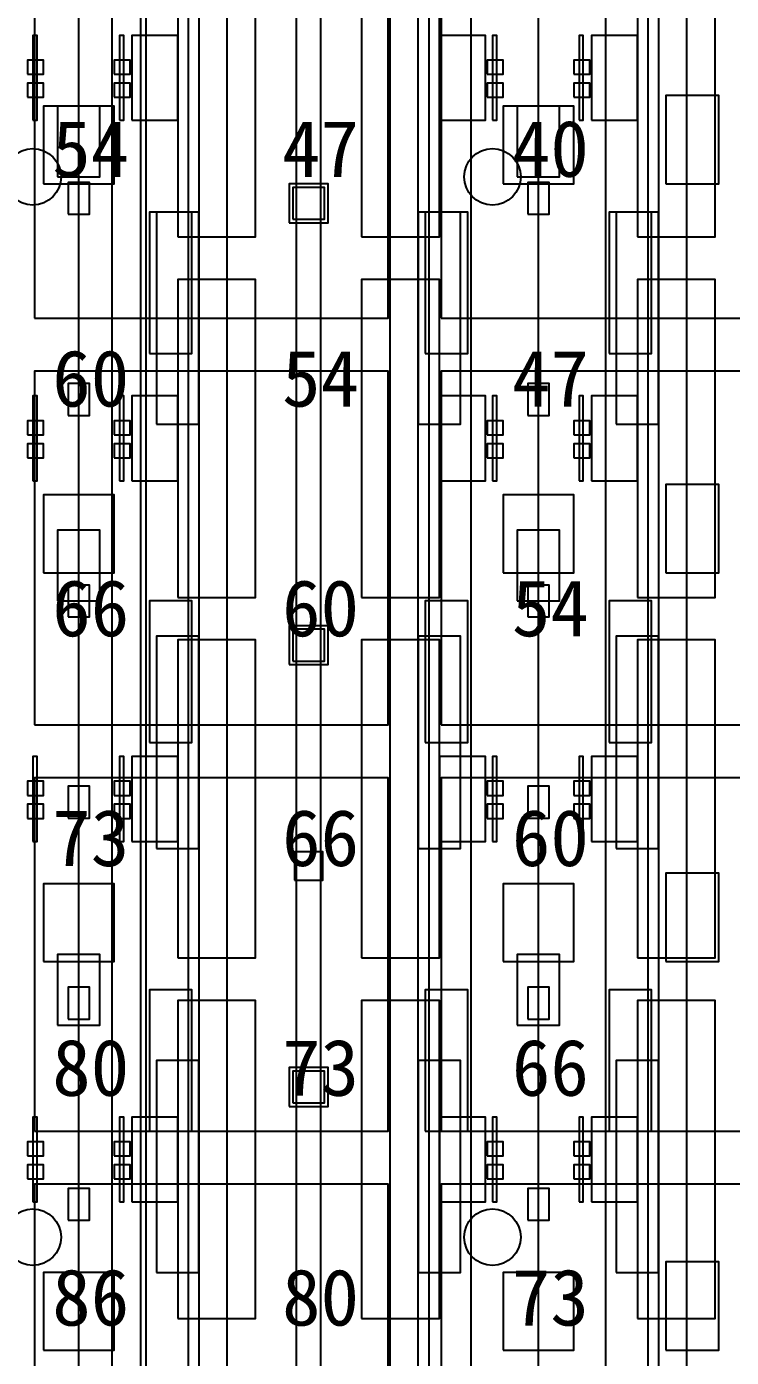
# Model space of a CAD drawing. Header units: metres. Extents: x -1640 to 1560, y -268 to 2338.
# Drawn here: x 228.78 to 248.71, y 1404.6 to 1442.25 of the extents above; entities that cross this region are included whole.
import ezdxf

# ---------------------------------------------------------------- set-up
doc = ezdxf.new("R2010")
doc.units = ezdxf.units.M
for name, color, linetype in [('1F_CHL', 4, 'Continuous'), ('1F_PUMP', 2, 'Continuous'), ('1F_SCR', 3, 'Continuous'), ('1F_STRUCT_COLUMN', 8, 'Continuous'), ('2F_CSF_LATERAL_RACK_CONCEPT', 9, 'Continuous'), ('2F_RFG', 5, 'Continuous'), ('2F_STRUCT_COLUMN', 8, 'Continuous'), ('2F_VMB', 6, 'Continuous'), ('3F_CLEANROOM_OVERHEAD_PIPE_DUCT_CONCEPT', 9, 'Continuous'), ('3F_EHS_EGRESS_DIST_M', 2, 'Continuous'), ('3F_EHS_SAFETY_SHOWER_EYEWASH_CONCEPT', 3, 'Continuous'), ('3F_FOUP', 5, 'Continuous'), ('3F_OHT', 9, 'Continuous'), ('3F_OHTV', 1, 'Continuous'), ('3F_STRUCT_COLUMN', 8, 'Continuous'), ('3F_TBAR', 6, 'Continuous'), ('3F_WET', 6, 'Continuous'), ('4F_FFU', 1, 'Continuous'), ('4F_STRUCT_PLENUM_TRUSS_CONCEPT', 9, 'Continuous'), ('5F_CHL', 4, 'Continuous'), ('5F_PUMP', 2, 'Continuous'), ('5F_SCR', 3, 'Continuous'), ('5F_STRUCT_COLUMN', 8, 'Continuous'), ('6F_CSF_LATERAL_RACK_CONCEPT', 9, 'Continuous'), ('6F_RFG', 5, 'Continuous'), ('6F_STRUCT_COLUMN', 8, 'Continuous'), ('6F_VMB', 6, 'Continuous'), ('7F_CLEANROOM_OVERHEAD_PIPE_DUCT_CONCEPT', 9, 'Continuous'), ('7F_EHS_EGRESS_DIST_M', 2, 'Continuous'), ('7F_EHS_SAFETY_SHOWER_EYEWASH_CONCEPT', 3, 'Continuous'), ('7F_FOUP', 5, 'Continuous'), ('7F_OHT', 9, 'Continuous'), ('7F_OHTV', 1, 'Continuous'), ('7F_STRUCT_COLUMN', 8, 'Continuous'), ('7F_TBAR', 6, 'Continuous'), ('7F_WET', 6, 'Continuous'), ('8F_FFU', 1, 'Continuous'), ('8F_STRUCT_PLENUM_TRUSS_CONCEPT', 9, 'Continuous'), ('UTIL_PCW.R_CONCEPT', 1, 'Continuous'), ('UTIL_PCW.S_CONCEPT', 6, 'Continuous')]:
    doc.layers.add(name, color=color, linetype=linetype)

msp = doc.modelspace()

# ---------------------------------------------------------------- linework, layer by layer
at = {"layer": '1F_CHL'}
for points in [[(246.85, 1437.8), (248.35, 1437.8), (248.35, 1440.3), (246.85, 1440.3)], [(246.85, 1426.8), (248.35, 1426.8), (248.35, 1429.3), (246.85, 1429.3)], [(246.85, 1415.8), (248.35, 1415.8), (248.35, 1418.3), (246.85, 1418.3)], [(246.85, 1404.8), (248.35, 1404.8), (248.35, 1407.3), (246.85, 1407.3)]]:
    msp.add_lwpolyline(points, close=True, dxfattribs=at)
at = {"layer": '1F_PUMP'}
for points in [[(232.25, 1433), (233.45, 1433), (233.45, 1437), (232.25, 1437)], [(240.05, 1433), (241.25, 1433), (241.25, 1437), (240.05, 1437)], [(245.25, 1433), (246.45, 1433), (246.45, 1437), (245.25, 1437)], [(232.25, 1422), (233.45, 1422), (233.45, 1426), (232.25, 1426)], [(240.05, 1422), (241.25, 1422), (241.25, 1426), (240.05, 1426)], [(245.25, 1422), (246.45, 1422), (246.45, 1426), (245.25, 1426)], [(232.25, 1411), (233.45, 1411), (233.45, 1415), (232.25, 1415)], [(240.05, 1411), (241.25, 1411), (241.25, 1415), (240.05, 1415)], [(245.25, 1411), (246.45, 1411), (246.45, 1415), (245.25, 1415)]]:
    msp.add_lwpolyline(points, close=True, dxfattribs=at)
at = {"layer": '1F_SCR'}
for points in [[(229.25, 1437.8), (231.25, 1437.8), (231.25, 1440), (229.25, 1440)], [(242.25, 1437.8), (244.25, 1437.8), (244.25, 1440), (242.25, 1440)], [(229.25, 1426.8), (231.25, 1426.8), (231.25, 1429), (229.25, 1429)], [(242.25, 1426.8), (244.25, 1426.8), (244.25, 1429), (242.25, 1429)], [(229.25, 1415.8), (231.25, 1415.8), (231.25, 1418), (229.25, 1418)], [(242.25, 1415.8), (244.25, 1415.8), (244.25, 1418), (242.25, 1418)], [(229.25, 1404.8), (231.25, 1404.8), (231.25, 1407), (229.25, 1407)], [(242.25, 1404.8), (244.25, 1404.8), (244.25, 1407), (242.25, 1407)]]:
    msp.add_lwpolyline(points, close=True, dxfattribs=at)
at = {"layer": '1F_STRUCT_COLUMN'}
for points in [[(236.2, 1436.7), (237.3, 1436.7), (237.3, 1437.8), (236.2, 1437.8)], [(236.2, 1424.2), (237.3, 1424.2), (237.3, 1425.3), (236.2, 1425.3)], [(236.2, 1411.7), (237.3, 1411.7), (237.3, 1412.8), (236.2, 1412.8)]]:
    msp.add_lwpolyline(points, close=True, dxfattribs=at)
at = {"layer": '2F_CSF_LATERAL_RACK_CONCEPT'}
for points in [[(233.65, 1310), (234.45, 1310), (234.45, 1460), (233.65, 1460)], [(239.05, 1310), (239.85, 1310), (239.85, 1460), (239.05, 1460)], [(246.65, 1310), (247.45, 1310), (247.45, 1460), (246.65, 1460)]]:
    msp.add_lwpolyline(points, close=True, dxfattribs=at)
at = {"layer": '2F_RFG'}
for points in [[(232.45, 1431), (233.65, 1431), (233.65, 1437), (232.45, 1437)], [(239.85, 1431), (241.05, 1431), (241.05, 1437), (239.85, 1437)], [(245.45, 1431), (246.65, 1431), (246.65, 1437), (245.45, 1437)], [(232.45, 1419), (233.65, 1419), (233.65, 1425), (232.45, 1425)], [(239.85, 1419), (241.05, 1419), (241.05, 1425), (239.85, 1425)], [(245.45, 1419), (246.65, 1419), (246.65, 1425), (245.45, 1425)], [(232.45, 1407), (233.65, 1407), (233.65, 1413), (232.45, 1413)], [(239.85, 1407), (241.05, 1407), (241.05, 1413), (239.85, 1413)], [(245.45, 1407), (246.65, 1407), (246.65, 1413), (245.45, 1413)]]:
    msp.add_lwpolyline(points, close=True, dxfattribs=at)
at = {"layer": '2F_STRUCT_COLUMN'}
for points in [[(236.3, 1436.8), (237.2, 1436.8), (237.2, 1437.7), (236.3, 1437.7)], [(236.3, 1424.3), (237.2, 1424.3), (237.2, 1425.2), (236.3, 1425.2)], [(236.3, 1411.8), (237.2, 1411.8), (237.2, 1412.7), (236.3, 1412.7)]]:
    msp.add_lwpolyline(points, close=True, dxfattribs=at)
at = {"layer": '2F_VMB'}
for points in [[(229.65, 1438), (230.85, 1438), (230.85, 1440), (229.65, 1440)], [(242.65, 1438), (243.85, 1438), (243.85, 1440), (242.65, 1440)], [(229.65, 1426), (230.85, 1426), (230.85, 1428), (229.65, 1428)], [(242.65, 1426), (243.85, 1426), (243.85, 1428), (242.65, 1428)], [(229.65, 1414), (230.85, 1414), (230.85, 1416), (229.65, 1416)], [(242.65, 1414), (243.85, 1414), (243.85, 1416), (242.65, 1416)]]:
    msp.add_lwpolyline(points, close=True, dxfattribs=at)
at = {"layer": '3F_CLEANROOM_OVERHEAD_PIPE_DUCT_CONCEPT'}
for points in [[(232.15, 1309), (233.35, 1309), (233.35, 1461), (232.15, 1461)], [(240.15, 1309), (241.35, 1309), (241.35, 1461), (240.15, 1461)], [(245.15, 1309), (246.35, 1309), (246.35, 1461), (245.15, 1461)]]:
    msp.add_lwpolyline(points, close=True, dxfattribs=at)
at = {"layer": '3F_EHS_SAFETY_SHOWER_EYEWASH_CONCEPT'}
for centre in [(228.95, 1438), (241.95, 1438), (228.95, 1408), (241.95, 1408)]:
    msp.add_circle(centre, 0.8, dxfattribs=at)
at = {"layer": '3F_FOUP'}
for points in [[(228.8, 1440.9), (229.25, 1440.9), (229.25, 1441.3), (228.8, 1441.3)], [(231.25, 1440.9), (231.7, 1440.9), (231.7, 1441.3), (231.25, 1441.3)], [(241.8, 1440.9), (242.25, 1440.9), (242.25, 1441.3), (241.8, 1441.3)], [(244.25, 1440.9), (244.7, 1440.9), (244.7, 1441.3), (244.25, 1441.3)], [(228.8, 1440.25), (229.25, 1440.25), (229.25, 1440.65), (228.8, 1440.65)], [(231.25, 1440.25), (231.7, 1440.25), (231.7, 1440.65), (231.25, 1440.65)], [(241.8, 1440.25), (242.25, 1440.25), (242.25, 1440.65), (241.8, 1440.65)], [(244.25, 1440.25), (244.7, 1440.25), (244.7, 1440.65), (244.25, 1440.65)], [(228.8, 1430.7), (229.25, 1430.7), (229.25, 1431.1), (228.8, 1431.1)], [(231.25, 1430.7), (231.7, 1430.7), (231.7, 1431.1), (231.25, 1431.1)], [(241.8, 1430.7), (242.25, 1430.7), (242.25, 1431.1), (241.8, 1431.1)], [(244.25, 1430.7), (244.7, 1430.7), (244.7, 1431.1), (244.25, 1431.1)], [(228.8, 1430.05), (229.25, 1430.05), (229.25, 1430.45), (228.8, 1430.45)], [(231.25, 1430.05), (231.7, 1430.05), (231.7, 1430.45), (231.25, 1430.45)], [(241.8, 1430.05), (242.25, 1430.05), (242.25, 1430.45), (241.8, 1430.45)], [(244.25, 1430.05), (244.7, 1430.05), (244.7, 1430.45), (244.25, 1430.45)], [(228.8, 1420.5), (229.25, 1420.5), (229.25, 1420.9), (228.8, 1420.9)], [(231.25, 1420.5), (231.7, 1420.5), (231.7, 1420.9), (231.25, 1420.9)], [(241.8, 1420.5), (242.25, 1420.5), (242.25, 1420.9), (241.8, 1420.9)], [(244.25, 1420.5), (244.7, 1420.5), (244.7, 1420.9), (244.25, 1420.9)], [(228.8, 1419.85), (229.25, 1419.85), (229.25, 1420.25), (228.8, 1420.25)], [(231.25, 1419.85), (231.7, 1419.85), (231.7, 1420.25), (231.25, 1420.25)], [(241.8, 1419.85), (242.25, 1419.85), (242.25, 1420.25), (241.8, 1420.25)], [(244.25, 1419.85), (244.7, 1419.85), (244.7, 1420.25), (244.25, 1420.25)], [(228.8, 1410.3), (229.25, 1410.3), (229.25, 1410.7), (228.8, 1410.7)], [(231.25, 1410.3), (231.7, 1410.3), (231.7, 1410.7), (231.25, 1410.7)], [(241.8, 1410.3), (242.25, 1410.3), (242.25, 1410.7), (241.8, 1410.7)], [(244.25, 1410.3), (244.7, 1410.3), (244.7, 1410.7), (244.25, 1410.7)], [(228.8, 1409.65), (229.25, 1409.65), (229.25, 1410.05), (228.8, 1410.05)], [(231.25, 1409.65), (231.7, 1409.65), (231.7, 1410.05), (231.25, 1410.05)], [(241.8, 1409.65), (242.25, 1409.65), (242.25, 1410.05), (241.8, 1410.05)], [(244.25, 1409.65), (244.7, 1409.65), (244.7, 1410.05), (244.25, 1410.05)]]:
    msp.add_lwpolyline(points, close=True, dxfattribs=at)
at = {"layer": '3F_OHT'}
for p, q in [((230.25, 1389), (230.25, 1461)), ((243.25, 1389), (243.25, 1461))]:
    msp.add_line(p, q, dxfattribs=at)
at = {"layer": '3F_OHTV'}
for points in [[(229.95, 1436.94), (230.55, 1436.94), (230.55, 1437.84), (229.95, 1437.84)], [(242.95, 1436.94), (243.55, 1436.94), (243.55, 1437.84), (242.95, 1437.84)], [(229.95, 1431.25), (230.55, 1431.25), (230.55, 1432.15), (229.95, 1432.15)], [(242.95, 1431.25), (243.55, 1431.25), (243.55, 1432.15), (242.95, 1432.15)], [(229.95, 1425.55), (230.55, 1425.55), (230.55, 1426.45), (229.95, 1426.45)], [(242.95, 1425.55), (243.55, 1425.55), (243.55, 1426.45), (242.95, 1426.45)], [(229.95, 1419.86), (230.55, 1419.86), (230.55, 1420.76), (229.95, 1420.76)], [(242.95, 1419.86), (243.55, 1419.86), (243.55, 1420.76), (242.95, 1420.76)], [(229.95, 1414.17), (230.55, 1414.17), (230.55, 1415.07), (229.95, 1415.07)], [(242.95, 1414.17), (243.55, 1414.17), (243.55, 1415.07), (242.95, 1415.07)], [(229.95, 1408.48), (230.55, 1408.48), (230.55, 1409.38), (229.95, 1409.38)], [(242.95, 1408.48), (243.55, 1408.48), (243.55, 1409.38), (242.95, 1409.38)]]:
    msp.add_lwpolyline(points, close=True, dxfattribs=at)
at = {"layer": '3F_STRUCT_COLUMN'}
msp.add_lwpolyline([(236.35, 1418.1), (237.15, 1418.1), (237.15, 1418.9), (236.35, 1418.9)], close=True, dxfattribs=at)
at = {"layer": '3F_TBAR'}
for points in [[(228.95, 1439.6), (229.07, 1439.6), (229.07, 1442), (228.95, 1442)], [(231.4, 1439.6), (231.52, 1439.6), (231.52, 1442), (231.4, 1442)], [(241.95, 1439.6), (242.07, 1439.6), (242.07, 1442), (241.95, 1442)], [(244.4, 1439.6), (244.52, 1439.6), (244.52, 1442), (244.4, 1442)], [(228.95, 1429.4), (229.07, 1429.4), (229.07, 1431.8), (228.95, 1431.8)], [(231.4, 1429.4), (231.52, 1429.4), (231.52, 1431.8), (231.4, 1431.8)], [(241.95, 1429.4), (242.07, 1429.4), (242.07, 1431.8), (241.95, 1431.8)], [(244.4, 1429.4), (244.52, 1429.4), (244.52, 1431.8), (244.4, 1431.8)], [(228.95, 1419.2), (229.07, 1419.2), (229.07, 1421.6), (228.95, 1421.6)], [(231.4, 1419.2), (231.52, 1419.2), (231.52, 1421.6), (231.4, 1421.6)], [(241.95, 1419.2), (242.07, 1419.2), (242.07, 1421.6), (241.95, 1421.6)], [(244.4, 1419.2), (244.52, 1419.2), (244.52, 1421.6), (244.4, 1421.6)], [(228.95, 1409), (229.07, 1409), (229.07, 1411.4), (228.95, 1411.4)], [(231.4, 1409), (231.52, 1409), (231.52, 1411.4), (231.4, 1411.4)], [(241.95, 1409), (242.07, 1409), (242.07, 1411.4), (241.95, 1411.4)], [(244.4, 1409), (244.52, 1409), (244.52, 1411.4), (244.4, 1411.4)]]:
    msp.add_lwpolyline(points, close=True, dxfattribs=at)
at = {"layer": '3F_WET'}
for points in [[(233.05, 1436.3), (235.25, 1436.3), (235.25, 1445.3), (233.05, 1445.3)], [(238.25, 1436.3), (240.45, 1436.3), (240.45, 1445.3), (238.25, 1445.3)], [(246.05, 1436.3), (248.25, 1436.3), (248.25, 1445.3), (246.05, 1445.3)], [(231.75, 1439.6), (233.05, 1439.6), (233.05, 1442), (231.75, 1442)], [(240.45, 1439.6), (241.75, 1439.6), (241.75, 1442), (240.45, 1442)], [(244.75, 1439.6), (246.05, 1439.6), (246.05, 1442), (244.75, 1442)], [(233.05, 1426.1), (235.25, 1426.1), (235.25, 1435.1), (233.05, 1435.1)], [(238.25, 1426.1), (240.45, 1426.1), (240.45, 1435.1), (238.25, 1435.1)], [(246.05, 1426.1), (248.25, 1426.1), (248.25, 1435.1), (246.05, 1435.1)], [(231.75, 1429.4), (233.05, 1429.4), (233.05, 1431.8), (231.75, 1431.8)], [(240.45, 1429.4), (241.75, 1429.4), (241.75, 1431.8), (240.45, 1431.8)], [(244.75, 1429.4), (246.05, 1429.4), (246.05, 1431.8), (244.75, 1431.8)], [(233.05, 1415.9), (235.25, 1415.9), (235.25, 1424.9), (233.05, 1424.9)], [(238.25, 1415.9), (240.45, 1415.9), (240.45, 1424.9), (238.25, 1424.9)], [(246.05, 1415.9), (248.25, 1415.9), (248.25, 1424.9), (246.05, 1424.9)], [(231.75, 1419.2), (233.05, 1419.2), (233.05, 1421.6), (231.75, 1421.6)], [(240.45, 1419.2), (241.75, 1419.2), (241.75, 1421.6), (240.45, 1421.6)], [(244.75, 1419.2), (246.05, 1419.2), (246.05, 1421.6), (244.75, 1421.6)], [(233.05, 1405.7), (235.25, 1405.7), (235.25, 1414.7), (233.05, 1414.7)], [(238.25, 1405.7), (240.45, 1405.7), (240.45, 1414.7), (238.25, 1414.7)], [(246.05, 1405.7), (248.25, 1405.7), (248.25, 1414.7), (246.05, 1414.7)], [(231.75, 1409), (233.05, 1409), (233.05, 1411.4), (231.75, 1411.4)], [(240.45, 1409), (241.75, 1409), (241.75, 1411.4), (240.45, 1411.4)], [(244.75, 1409), (246.05, 1409), (246.05, 1411.4), (244.75, 1411.4)]]:
    msp.add_lwpolyline(points, close=True, dxfattribs=at)
at = {"layer": '4F_FFU'}
for points in [[(229, 1434), (239, 1434), (239, 1444), (229, 1444)], [(240.5, 1434), (250.5, 1434), (250.5, 1444), (240.5, 1444)], [(229, 1422.5), (239, 1422.5), (239, 1432.5), (229, 1432.5)], [(240.5, 1422.5), (250.5, 1422.5), (250.5, 1432.5), (240.5, 1432.5)], [(229, 1411), (239, 1411), (239, 1421), (229, 1421)], [(240.5, 1411), (250.5, 1411), (250.5, 1421), (240.5, 1421)], [(229, 1399.5), (239, 1399.5), (239, 1409.5), (229, 1409.5)], [(240.5, 1399.5), (250.5, 1399.5), (250.5, 1409.5), (240.5, 1409.5)]]:
    msp.add_lwpolyline(points, close=True, dxfattribs=at)
at = {"layer": '4F_STRUCT_PLENUM_TRUSS_CONCEPT'}
msp.add_lwpolyline([(236.4, 1306), (237.1, 1306), (237.1, 1464), (236.4, 1464)], close=True, dxfattribs=at)
at = {"layer": '5F_CHL'}
for points in [[(246.85, 1437.8), (248.35, 1437.8), (248.35, 1440.3), (246.85, 1440.3)], [(246.85, 1426.8), (248.35, 1426.8), (248.35, 1429.3), (246.85, 1429.3)], [(246.85, 1415.8), (248.35, 1415.8), (248.35, 1418.3), (246.85, 1418.3)], [(246.85, 1404.8), (248.35, 1404.8), (248.35, 1407.3), (246.85, 1407.3)]]:
    msp.add_lwpolyline(points, close=True, dxfattribs=at)
at = {"layer": '5F_PUMP'}
for points in [[(232.25, 1433), (233.45, 1433), (233.45, 1437), (232.25, 1437)], [(240.05, 1433), (241.25, 1433), (241.25, 1437), (240.05, 1437)], [(245.25, 1433), (246.45, 1433), (246.45, 1437), (245.25, 1437)], [(232.25, 1422), (233.45, 1422), (233.45, 1426), (232.25, 1426)], [(240.05, 1422), (241.25, 1422), (241.25, 1426), (240.05, 1426)], [(245.25, 1422), (246.45, 1422), (246.45, 1426), (245.25, 1426)], [(232.25, 1411), (233.45, 1411), (233.45, 1415), (232.25, 1415)], [(240.05, 1411), (241.25, 1411), (241.25, 1415), (240.05, 1415)], [(245.25, 1411), (246.45, 1411), (246.45, 1415), (245.25, 1415)]]:
    msp.add_lwpolyline(points, close=True, dxfattribs=at)
at = {"layer": '5F_SCR'}
for points in [[(229.25, 1437.8), (231.25, 1437.8), (231.25, 1440), (229.25, 1440)], [(242.25, 1437.8), (244.25, 1437.8), (244.25, 1440), (242.25, 1440)], [(229.25, 1426.8), (231.25, 1426.8), (231.25, 1429), (229.25, 1429)], [(242.25, 1426.8), (244.25, 1426.8), (244.25, 1429), (242.25, 1429)], [(229.25, 1415.8), (231.25, 1415.8), (231.25, 1418), (229.25, 1418)], [(242.25, 1415.8), (244.25, 1415.8), (244.25, 1418), (242.25, 1418)], [(229.25, 1404.8), (231.25, 1404.8), (231.25, 1407), (229.25, 1407)], [(242.25, 1404.8), (244.25, 1404.8), (244.25, 1407), (242.25, 1407)]]:
    msp.add_lwpolyline(points, close=True, dxfattribs=at)
at = {"layer": '5F_STRUCT_COLUMN'}
for points in [[(236.2, 1436.7), (237.3, 1436.7), (237.3, 1437.8), (236.2, 1437.8)], [(236.2, 1424.2), (237.3, 1424.2), (237.3, 1425.3), (236.2, 1425.3)], [(236.2, 1411.7), (237.3, 1411.7), (237.3, 1412.8), (236.2, 1412.8)]]:
    msp.add_lwpolyline(points, close=True, dxfattribs=at)
at = {"layer": '6F_CSF_LATERAL_RACK_CONCEPT'}
for points in [[(233.65, 1310), (234.45, 1310), (234.45, 1460), (233.65, 1460)], [(239.05, 1310), (239.85, 1310), (239.85, 1460), (239.05, 1460)], [(246.65, 1310), (247.45, 1310), (247.45, 1460), (246.65, 1460)]]:
    msp.add_lwpolyline(points, close=True, dxfattribs=at)
at = {"layer": '6F_RFG'}
for points in [[(232.45, 1431), (233.65, 1431), (233.65, 1437), (232.45, 1437)], [(239.85, 1431), (241.05, 1431), (241.05, 1437), (239.85, 1437)], [(245.45, 1431), (246.65, 1431), (246.65, 1437), (245.45, 1437)], [(232.45, 1419), (233.65, 1419), (233.65, 1425), (232.45, 1425)], [(239.85, 1419), (241.05, 1419), (241.05, 1425), (239.85, 1425)], [(245.45, 1419), (246.65, 1419), (246.65, 1425), (245.45, 1425)], [(232.45, 1407), (233.65, 1407), (233.65, 1413), (232.45, 1413)], [(239.85, 1407), (241.05, 1407), (241.05, 1413), (239.85, 1413)], [(245.45, 1407), (246.65, 1407), (246.65, 1413), (245.45, 1413)]]:
    msp.add_lwpolyline(points, close=True, dxfattribs=at)
at = {"layer": '6F_STRUCT_COLUMN'}
for points in [[(236.3, 1436.8), (237.2, 1436.8), (237.2, 1437.7), (236.3, 1437.7)], [(236.3, 1424.3), (237.2, 1424.3), (237.2, 1425.2), (236.3, 1425.2)], [(236.3, 1411.8), (237.2, 1411.8), (237.2, 1412.7), (236.3, 1412.7)]]:
    msp.add_lwpolyline(points, close=True, dxfattribs=at)
at = {"layer": '6F_VMB'}
for points in [[(229.65, 1438), (230.85, 1438), (230.85, 1440), (229.65, 1440)], [(242.65, 1438), (243.85, 1438), (243.85, 1440), (242.65, 1440)], [(229.65, 1426), (230.85, 1426), (230.85, 1428), (229.65, 1428)], [(242.65, 1426), (243.85, 1426), (243.85, 1428), (242.65, 1428)], [(229.65, 1414), (230.85, 1414), (230.85, 1416), (229.65, 1416)], [(242.65, 1414), (243.85, 1414), (243.85, 1416), (242.65, 1416)]]:
    msp.add_lwpolyline(points, close=True, dxfattribs=at)
at = {"layer": '7F_CLEANROOM_OVERHEAD_PIPE_DUCT_CONCEPT'}
for points in [[(232.15, 1309), (233.35, 1309), (233.35, 1461), (232.15, 1461)], [(240.15, 1309), (241.35, 1309), (241.35, 1461), (240.15, 1461)], [(245.15, 1309), (246.35, 1309), (246.35, 1461), (245.15, 1461)]]:
    msp.add_lwpolyline(points, close=True, dxfattribs=at)
at = {"layer": '7F_EHS_SAFETY_SHOWER_EYEWASH_CONCEPT'}
for centre in [(228.95, 1438), (241.95, 1438), (228.95, 1408), (241.95, 1408)]:
    msp.add_circle(centre, 0.8, dxfattribs=at)
at = {"layer": '7F_FOUP'}
for points in [[(228.8, 1440.9), (229.25, 1440.9), (229.25, 1441.3), (228.8, 1441.3)], [(231.25, 1440.9), (231.7, 1440.9), (231.7, 1441.3), (231.25, 1441.3)], [(241.8, 1440.9), (242.25, 1440.9), (242.25, 1441.3), (241.8, 1441.3)], [(244.25, 1440.9), (244.7, 1440.9), (244.7, 1441.3), (244.25, 1441.3)], [(228.8, 1440.25), (229.25, 1440.25), (229.25, 1440.65), (228.8, 1440.65)], [(231.25, 1440.25), (231.7, 1440.25), (231.7, 1440.65), (231.25, 1440.65)], [(241.8, 1440.25), (242.25, 1440.25), (242.25, 1440.65), (241.8, 1440.65)], [(244.25, 1440.25), (244.7, 1440.25), (244.7, 1440.65), (244.25, 1440.65)], [(228.8, 1430.7), (229.25, 1430.7), (229.25, 1431.1), (228.8, 1431.1)], [(231.25, 1430.7), (231.7, 1430.7), (231.7, 1431.1), (231.25, 1431.1)], [(241.8, 1430.7), (242.25, 1430.7), (242.25, 1431.1), (241.8, 1431.1)], [(244.25, 1430.7), (244.7, 1430.7), (244.7, 1431.1), (244.25, 1431.1)], [(228.8, 1430.05), (229.25, 1430.05), (229.25, 1430.45), (228.8, 1430.45)], [(231.25, 1430.05), (231.7, 1430.05), (231.7, 1430.45), (231.25, 1430.45)], [(241.8, 1430.05), (242.25, 1430.05), (242.25, 1430.45), (241.8, 1430.45)], [(244.25, 1430.05), (244.7, 1430.05), (244.7, 1430.45), (244.25, 1430.45)], [(228.8, 1420.5), (229.25, 1420.5), (229.25, 1420.9), (228.8, 1420.9)], [(231.25, 1420.5), (231.7, 1420.5), (231.7, 1420.9), (231.25, 1420.9)], [(241.8, 1420.5), (242.25, 1420.5), (242.25, 1420.9), (241.8, 1420.9)], [(244.25, 1420.5), (244.7, 1420.5), (244.7, 1420.9), (244.25, 1420.9)], [(228.8, 1419.85), (229.25, 1419.85), (229.25, 1420.25), (228.8, 1420.25)], [(231.25, 1419.85), (231.7, 1419.85), (231.7, 1420.25), (231.25, 1420.25)], [(241.8, 1419.85), (242.25, 1419.85), (242.25, 1420.25), (241.8, 1420.25)], [(244.25, 1419.85), (244.7, 1419.85), (244.7, 1420.25), (244.25, 1420.25)], [(228.8, 1410.3), (229.25, 1410.3), (229.25, 1410.7), (228.8, 1410.7)], [(231.25, 1410.3), (231.7, 1410.3), (231.7, 1410.7), (231.25, 1410.7)], [(241.8, 1410.3), (242.25, 1410.3), (242.25, 1410.7), (241.8, 1410.7)], [(244.25, 1410.3), (244.7, 1410.3), (244.7, 1410.7), (244.25, 1410.7)], [(228.8, 1409.65), (229.25, 1409.65), (229.25, 1410.05), (228.8, 1410.05)], [(231.25, 1409.65), (231.7, 1409.65), (231.7, 1410.05), (231.25, 1410.05)], [(241.8, 1409.65), (242.25, 1409.65), (242.25, 1410.05), (241.8, 1410.05)], [(244.25, 1409.65), (244.7, 1409.65), (244.7, 1410.05), (244.25, 1410.05)]]:
    msp.add_lwpolyline(points, close=True, dxfattribs=at)
at = {"layer": '7F_OHT'}
for p, q in [((230.25, 1389), (230.25, 1461)), ((243.25, 1389), (243.25, 1461))]:
    msp.add_line(p, q, dxfattribs=at)
at = {"layer": '7F_OHTV'}
for points in [[(229.95, 1436.94), (230.55, 1436.94), (230.55, 1437.84), (229.95, 1437.84)], [(242.95, 1436.94), (243.55, 1436.94), (243.55, 1437.84), (242.95, 1437.84)], [(229.95, 1431.25), (230.55, 1431.25), (230.55, 1432.15), (229.95, 1432.15)], [(242.95, 1431.25), (243.55, 1431.25), (243.55, 1432.15), (242.95, 1432.15)], [(229.95, 1425.55), (230.55, 1425.55), (230.55, 1426.45), (229.95, 1426.45)], [(242.95, 1425.55), (243.55, 1425.55), (243.55, 1426.45), (242.95, 1426.45)], [(229.95, 1419.86), (230.55, 1419.86), (230.55, 1420.76), (229.95, 1420.76)], [(242.95, 1419.86), (243.55, 1419.86), (243.55, 1420.76), (242.95, 1420.76)], [(229.95, 1414.17), (230.55, 1414.17), (230.55, 1415.07), (229.95, 1415.07)], [(242.95, 1414.17), (243.55, 1414.17), (243.55, 1415.07), (242.95, 1415.07)], [(229.95, 1408.48), (230.55, 1408.48), (230.55, 1409.38), (229.95, 1409.38)], [(242.95, 1408.48), (243.55, 1408.48), (243.55, 1409.38), (242.95, 1409.38)]]:
    msp.add_lwpolyline(points, close=True, dxfattribs=at)
at = {"layer": '7F_STRUCT_COLUMN'}
msp.add_lwpolyline([(236.35, 1418.1), (237.15, 1418.1), (237.15, 1418.9), (236.35, 1418.9)], close=True, dxfattribs=at)
at = {"layer": '7F_TBAR'}
for points in [[(228.95, 1439.6), (229.07, 1439.6), (229.07, 1442), (228.95, 1442)], [(231.4, 1439.6), (231.52, 1439.6), (231.52, 1442), (231.4, 1442)], [(241.95, 1439.6), (242.07, 1439.6), (242.07, 1442), (241.95, 1442)], [(244.4, 1439.6), (244.52, 1439.6), (244.52, 1442), (244.4, 1442)], [(228.95, 1429.4), (229.07, 1429.4), (229.07, 1431.8), (228.95, 1431.8)], [(231.4, 1429.4), (231.52, 1429.4), (231.52, 1431.8), (231.4, 1431.8)], [(241.95, 1429.4), (242.07, 1429.4), (242.07, 1431.8), (241.95, 1431.8)], [(244.4, 1429.4), (244.52, 1429.4), (244.52, 1431.8), (244.4, 1431.8)], [(228.95, 1419.2), (229.07, 1419.2), (229.07, 1421.6), (228.95, 1421.6)], [(231.4, 1419.2), (231.52, 1419.2), (231.52, 1421.6), (231.4, 1421.6)], [(241.95, 1419.2), (242.07, 1419.2), (242.07, 1421.6), (241.95, 1421.6)], [(244.4, 1419.2), (244.52, 1419.2), (244.52, 1421.6), (244.4, 1421.6)], [(228.95, 1409), (229.07, 1409), (229.07, 1411.4), (228.95, 1411.4)], [(231.4, 1409), (231.52, 1409), (231.52, 1411.4), (231.4, 1411.4)], [(241.95, 1409), (242.07, 1409), (242.07, 1411.4), (241.95, 1411.4)], [(244.4, 1409), (244.52, 1409), (244.52, 1411.4), (244.4, 1411.4)]]:
    msp.add_lwpolyline(points, close=True, dxfattribs=at)
at = {"layer": '7F_WET'}
for points in [[(233.05, 1436.3), (235.25, 1436.3), (235.25, 1445.3), (233.05, 1445.3)], [(238.25, 1436.3), (240.45, 1436.3), (240.45, 1445.3), (238.25, 1445.3)], [(246.05, 1436.3), (248.25, 1436.3), (248.25, 1445.3), (246.05, 1445.3)], [(231.75, 1439.6), (233.05, 1439.6), (233.05, 1442), (231.75, 1442)], [(240.45, 1439.6), (241.75, 1439.6), (241.75, 1442), (240.45, 1442)], [(244.75, 1439.6), (246.05, 1439.6), (246.05, 1442), (244.75, 1442)], [(233.05, 1426.1), (235.25, 1426.1), (235.25, 1435.1), (233.05, 1435.1)], [(238.25, 1426.1), (240.45, 1426.1), (240.45, 1435.1), (238.25, 1435.1)], [(246.05, 1426.1), (248.25, 1426.1), (248.25, 1435.1), (246.05, 1435.1)], [(231.75, 1429.4), (233.05, 1429.4), (233.05, 1431.8), (231.75, 1431.8)], [(240.45, 1429.4), (241.75, 1429.4), (241.75, 1431.8), (240.45, 1431.8)], [(244.75, 1429.4), (246.05, 1429.4), (246.05, 1431.8), (244.75, 1431.8)], [(233.05, 1415.9), (235.25, 1415.9), (235.25, 1424.9), (233.05, 1424.9)], [(238.25, 1415.9), (240.45, 1415.9), (240.45, 1424.9), (238.25, 1424.9)], [(246.05, 1415.9), (248.25, 1415.9), (248.25, 1424.9), (246.05, 1424.9)], [(231.75, 1419.2), (233.05, 1419.2), (233.05, 1421.6), (231.75, 1421.6)], [(240.45, 1419.2), (241.75, 1419.2), (241.75, 1421.6), (240.45, 1421.6)], [(244.75, 1419.2), (246.05, 1419.2), (246.05, 1421.6), (244.75, 1421.6)], [(233.05, 1405.7), (235.25, 1405.7), (235.25, 1414.7), (233.05, 1414.7)], [(238.25, 1405.7), (240.45, 1405.7), (240.45, 1414.7), (238.25, 1414.7)], [(246.05, 1405.7), (248.25, 1405.7), (248.25, 1414.7), (246.05, 1414.7)], [(231.75, 1409), (233.05, 1409), (233.05, 1411.4), (231.75, 1411.4)], [(240.45, 1409), (241.75, 1409), (241.75, 1411.4), (240.45, 1411.4)], [(244.75, 1409), (246.05, 1409), (246.05, 1411.4), (244.75, 1411.4)]]:
    msp.add_lwpolyline(points, close=True, dxfattribs=at)
at = {"layer": '8F_FFU'}
for points in [[(229, 1434), (239, 1434), (239, 1444), (229, 1444)], [(240.5, 1434), (250.5, 1434), (250.5, 1444), (240.5, 1444)], [(229, 1422.5), (239, 1422.5), (239, 1432.5), (229, 1432.5)], [(240.5, 1422.5), (250.5, 1422.5), (250.5, 1432.5), (240.5, 1432.5)], [(229, 1411), (239, 1411), (239, 1421), (229, 1421)], [(240.5, 1411), (250.5, 1411), (250.5, 1421), (240.5, 1421)], [(229, 1399.5), (239, 1399.5), (239, 1409.5), (229, 1409.5)], [(240.5, 1399.5), (250.5, 1399.5), (250.5, 1409.5), (240.5, 1409.5)]]:
    msp.add_lwpolyline(points, close=True, dxfattribs=at)
at = {"layer": '8F_STRUCT_PLENUM_TRUSS_CONCEPT'}
msp.add_lwpolyline([(236.4, 1306), (237.1, 1306), (237.1, 1464), (236.4, 1464)], close=True, dxfattribs=at)
at = {"layer": 'UTIL_PCW.R_CONCEPT'}
msp.add_line((232.005, 1311.78), (232.005, 1458.23), dxfattribs=at)
msp.add_line((232.005, 1311.78), (232.005, 1458.23), dxfattribs=at)
at = {"layer": 'UTIL_PCW.S_CONCEPT'}
msp.add_line((231.195, 1311.78), (231.195, 1458.23), dxfattribs=at)
msp.add_line((231.195, 1311.78), (231.195, 1458.23), dxfattribs=at)

# ---------------------------------------------------------------- texts
at = {"layer": '3F_EHS_EGRESS_DIST_M'}
for s, p in [('54', (229.5, 1438)), ('47', (236, 1438)), ('40', (242.5, 1438)), ('60', (229.5, 1431.5)), ('54', (236, 1431.5)), ('47', (242.5, 1431.5)), ('66', (229.5, 1425)), ('60', (236, 1425)), ('54', (242.5, 1425)), ('73', (229.5, 1418.5)), ('66', (236, 1418.5)), ('60', (242.5, 1418.5)), ('80', (229.5, 1412)), ('73', (236, 1412)), ('66', (242.5, 1412)), ('86', (229.5, 1405.5)), ('80', (236, 1405.5)), ('73', (242.5, 1405.5))]:
    msp.add_text(s, height=1.6, dxfattribs=at).set_placement(p)
at = {"layer": '7F_EHS_EGRESS_DIST_M'}
for s, p in [('54', (229.5, 1438)), ('47', (236, 1438)), ('40', (242.5, 1438)), ('60', (229.5, 1431.5)), ('54', (236, 1431.5)), ('47', (242.5, 1431.5)), ('66', (229.5, 1425)), ('60', (236, 1425)), ('54', (242.5, 1425)), ('73', (229.5, 1418.5)), ('66', (236, 1418.5)), ('60', (242.5, 1418.5)), ('80', (229.5, 1412)), ('73', (236, 1412)), ('66', (242.5, 1412)), ('86', (229.5, 1405.5)), ('80', (236, 1405.5)), ('73', (242.5, 1405.5))]:
    msp.add_text(s, height=1.6, dxfattribs=at).set_placement(p)

doc.saveas('drawing.dxf')
